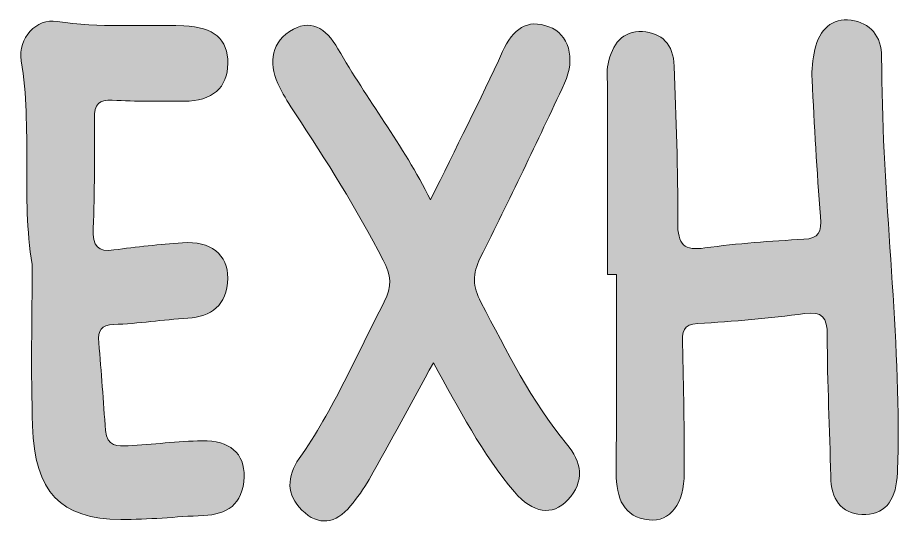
# Model space of a CAD drawing. Extents: x 556 to 1444, y -1436 to -564.
# Drawn here: x 1015.7 to 1236, y -1137.9 to -1010.5 of the extents above; entities that cross this region are included whole.
import ezdxf

# ---------------------------------------------------------------- set-up
doc = ezdxf.new("R2010")
doc.units = 0
doc.header["$MEASUREMENT"] = 0
doc.layers.add('katman 1', color=7, linetype='Continuous')

# ---------------------------------------------------------------- blocks, each defined once
blk = doc.blocks.new('block 3')
at = {"layer": 'katman 1', "true_color": 0xffffff}
h = blk.add_hatch(color=7, dxfattribs=at)
h.dxf.hatch_style = 2
edge = h.paths.add_edge_path()
edge.add_spline(control_points=[(1019.33, -1072.3), (1016.56, -1055.34), (1019.39, -1038.3), (1016.63, -1021.31), (1015.7, -1015.61), (1020.43, -1010.64), (1025.59, -1011.5), (1036.14, -1013.25), (1046.73, -1012.17), (1057.28, -1012.6), (1064.8, -1012.9), (1068.33, -1015.91), (1068.29, -1022.01), (1068.23, -1028.08), (1064.46, -1031.42), (1057.31, -1031.46), (1051.32, -1031.49), (1045.33, -1031.52), (1039.37, -1031.2), (1036.09, -1031.02), (1034.87, -1032.13), (1034.9, -1035.85), (1035, -1045.01), (1034.96, -1054.16), (1034.61, -1063.31), (1034.44, -1067.77), (1035.85, -1069.22), (1039.77, -1068.69), (1045.47, -1067.91), (1051.21, -1067.28), (1056.95, -1066.87), (1063.88, -1066.36), (1068.39, -1069.83), (1068.25, -1075.77), (1068.08, -1082.65), (1064.15, -1085.38), (1058.27, -1085.76), (1052.08, -1086.16), (1045.91, -1087.11), (1039.73, -1087.34), (1036.59, -1087.45), (1035.73, -1088.73), (1036.01, -1091.9), (1036.63, -1099.22), (1037.14, -1106.56), (1037.69, -1113.89), (1038.01, -1117.96), (1040.82, -1117.79), (1043.32, -1117.67), (1049.52, -1117.35), (1055.7, -1116.59), (1061.9, -1116.43), (1068.69, -1116.26), (1072.53, -1119.64), (1072.36, -1125.45), (1072.13, -1132.55), (1067.94, -1134.88), (1062.19, -1135.13), (1055.3, -1135.44), (1048.4, -1136.2), (1041.51, -1136.14), (1026.38, -1136), (1019.95, -1129.32), (1019.44, -1112.72), (1018.98, -1099.25), (1019.33, -1085.76), (1019.33, -1072.3)], knot_values=[0, 0, 0, 0, 1, 1, 1, 2, 2, 2, 3, 3, 3, 4, 4, 4, 5, 5, 5, 6, 6, 6, 7, 7, 7, 8, 8, 8, 9, 9, 9, 10, 10, 10, 11, 11, 11, 12, 12, 12, 13, 13, 13, 14, 14, 14, 15, 15, 15, 16, 16, 16, 17, 17, 17, 18, 18, 18, 19, 19, 19, 20, 20, 20, 21, 21, 21, 22, 22, 22, 22], degree=3, periodic=1)
at = {"layer": 'katman 1', "true_color": 0x010101}
h = blk.add_hatch(color=18, dxfattribs=at)
h.dxf.hatch_style = 2
edge = h.paths.add_edge_path()
edge.add_spline(control_points=[(1118.99, -1056.17), (1125.37, -1043.1), (1131.44, -1031.2), (1137, -1019.05), (1139.62, -1013.35), (1143.12, -1010.79), (1148.61, -1012.81), (1153.54, -1014.63), (1155.38, -1020.68), (1152.52, -1026.91), (1145.72, -1041.61), (1138.65, -1056.17), (1131.44, -1070.63), (1129.45, -1074.64), (1129.48, -1077.8), (1131.59, -1081.77), (1138.12, -1094.05), (1144.21, -1106.62), (1153.03, -1117.21), (1156.8, -1121.72), (1157.74, -1126.55), (1153.27, -1131.29), (1149.46, -1135.33), (1144.61, -1134.64), (1140, -1129.24), (1131.9, -1119.73), (1126.1, -1108.39), (1119.7, -1096.94), (1114.22, -1106.91), (1108.99, -1116.57), (1103.63, -1126.12), (1102.3, -1128.48), (1100.65, -1130.65), (1098.97, -1132.73), (1095.27, -1137.25), (1090.97, -1137.87), (1086.82, -1133.8), (1082.94, -1129.99), (1082.96, -1125.38), (1086.13, -1120.88), (1094.67, -1108.76), (1100.53, -1094.89), (1107.43, -1081.68), (1109.42, -1077.86), (1109.12, -1074.93), (1107.18, -1071.23), (1100.47, -1058.43), (1092.99, -1046.25), (1085.02, -1034.4), (1083.66, -1032.36), (1082.4, -1030.22), (1081.28, -1028.01), (1078.58, -1022.63), (1078.69, -1017.43), (1083.72, -1014.02), (1088.87, -1010.53), (1092.83, -1013.1), (1095.84, -1018.35), (1103.07, -1030.93), (1112.01, -1042.24), (1118.99, -1056.17)], knot_values=[0, 0, 0, 0, 1, 1, 1, 2, 2, 2, 3, 3, 3, 4, 4, 4, 5, 5, 5, 6, 6, 6, 7, 7, 7, 8, 8, 8, 9, 9, 9, 10, 10, 10, 11, 11, 11, 12, 12, 12, 13, 13, 13, 14, 14, 14, 15, 15, 15, 16, 16, 16, 17, 17, 17, 18, 18, 18, 19, 19, 19, 20, 20, 20, 20], degree=3, periodic=1)
h = blk.add_hatch(color=18, dxfattribs=at)
h.dxf.hatch_style = 2
edge = h.paths.add_edge_path()
edge.add_spline(control_points=[(1163.25, -1074.8), (1163.25, -1059.27), (1163.25, -1043.75), (1163.25, -1028.22), (1163.25, -1026.19), (1163.01, -1024.08), (1163.41, -1022.14), (1164.44, -1017.21), (1167, -1013.76), (1172, -1014.05), (1176.77, -1014.32), (1179.77, -1017.15), (1179.95, -1022.66), (1180.36, -1035.64), (1180.94, -1048.62), (1180.82, -1061.58), (1180.76, -1067.57), (1182.56, -1068.86), (1187.58, -1068.18), (1195.8, -1067.07), (1204.08, -1066.44), (1212.37, -1066.01), (1216.13, -1065.81), (1216.85, -1064.24), (1216.53, -1060.34), (1215.61, -1048.94), (1215.01, -1037.52), (1214.43, -1026.08), (1214.31, -1023.59), (1214.55, -1020.96), (1215.12, -1018.54), (1216.3, -1013.48), (1219.4, -1010.56), (1224.21, -1011.19), (1228.9, -1011.8), (1231.83, -1015.12), (1231.83, -1020.41), (1231.82, -1052.24), (1236.02, -1083.85), (1235.97, -1115.68), (1235.97, -1118.99), (1235.92, -1122.3), (1235.69, -1125.6), (1235.26, -1131.57), (1232.41, -1135.19), (1226.84, -1134.9), (1221.61, -1134.62), (1219.22, -1131.03), (1219.09, -1125.3), (1218.84, -1113.59), (1218.23, -1101.89), (1218.23, -1090.18), (1218.23, -1085.4), (1216.95, -1084.05), (1212.66, -1084.6), (1203.75, -1085.75), (1194.79, -1086.61), (1185.83, -1087.08), (1182.11, -1087.28), (1181.93, -1089.17), (1182.01, -1092.37), (1182.29, -1103.06), (1182.49, -1113.74), (1182.47, -1124.44), (1182.45, -1132.18), (1178.99, -1136.78), (1173.64, -1136.25), (1167.31, -1135.6), (1165.41, -1130.83), (1165.44, -1124.44), (1165.51, -1107.9), (1165.47, -1091.36), (1165.47, -1074.82), (1164.73, -1074.8), (1164, -1074.8), (1163.25, -1074.8)], knot_values=[0, 0, 0, 0, 1, 1, 1, 2, 2, 2, 3, 3, 3, 4, 4, 4, 5, 5, 5, 6, 6, 6, 7, 7, 7, 8, 8, 8, 9, 9, 9, 10, 10, 10, 11, 11, 11, 12, 12, 12, 13, 13, 13, 14, 14, 14, 15, 15, 15, 16, 16, 16, 17, 17, 17, 18, 18, 18, 19, 19, 19, 20, 20, 20, 21, 21, 21, 22, 22, 22, 23, 23, 23, 24, 24, 24, 25, 25, 25, 25], degree=3, periodic=1)
at = {"layer": 'katman 1', "lineweight": 0}
for points, knots in [([(1019.33, -1072.3), (1016.56, -1055.34), (1019.39, -1038.3), (1016.63, -1021.31), (1015.7, -1015.61), (1020.43, -1010.64), (1025.59, -1011.5), (1036.14, -1013.25), (1046.73, -1012.17), (1057.28, -1012.6), (1064.8, -1012.9), (1068.33, -1015.91), (1068.29, -1022.01), (1068.23, -1028.08), (1064.46, -1031.42), (1057.31, -1031.46), (1051.32, -1031.49), (1045.33, -1031.52), (1039.37, -1031.2), (1036.09, -1031.02), (1034.87, -1032.13), (1034.9, -1035.85), (1035, -1045.01), (1034.96, -1054.16), (1034.61, -1063.31), (1034.44, -1067.77), (1035.85, -1069.22), (1039.77, -1068.69), (1045.47, -1067.91), (1051.21, -1067.28), (1056.95, -1066.87), (1063.88, -1066.36), (1068.39, -1069.83), (1068.25, -1075.77), (1068.08, -1082.65), (1064.15, -1085.38), (1058.27, -1085.76), (1052.08, -1086.16), (1045.91, -1087.11), (1039.73, -1087.34), (1036.59, -1087.45), (1035.73, -1088.73), (1036.01, -1091.9), (1036.63, -1099.22), (1037.14, -1106.56), (1037.69, -1113.89), (1038.01, -1117.96), (1040.82, -1117.79), (1043.32, -1117.67), (1049.52, -1117.35), (1055.7, -1116.59), (1061.9, -1116.43), (1068.69, -1116.26), (1072.53, -1119.64), (1072.36, -1125.45), (1072.13, -1132.55), (1067.94, -1134.88), (1062.19, -1135.13), (1055.3, -1135.44), (1048.4, -1136.2), (1041.51, -1136.14), (1026.38, -1136), (1019.95, -1129.32), (1019.44, -1112.72), (1018.98, -1099.25), (1019.33, -1085.76), (1019.33, -1072.3)], [0, 0, 0, 0, 1, 1, 1, 2, 2, 2, 3, 3, 3, 4, 4, 4, 5, 5, 5, 6, 6, 6, 7, 7, 7, 8, 8, 8, 9, 9, 9, 10, 10, 10, 11, 11, 11, 12, 12, 12, 13, 13, 13, 14, 14, 14, 15, 15, 15, 16, 16, 16, 17, 17, 17, 18, 18, 18, 19, 19, 19, 20, 20, 20, 21, 21, 21, 22, 22, 22, 22]), ([(1118.99, -1056.17), (1125.37, -1043.1), (1131.44, -1031.2), (1137, -1019.05), (1139.62, -1013.35), (1143.12, -1010.79), (1148.61, -1012.81), (1153.54, -1014.63), (1155.38, -1020.68), (1152.52, -1026.91), (1145.72, -1041.61), (1138.65, -1056.17), (1131.44, -1070.63), (1129.45, -1074.64), (1129.48, -1077.8), (1131.59, -1081.77), (1138.12, -1094.05), (1144.21, -1106.62), (1153.03, -1117.21), (1156.8, -1121.72), (1157.74, -1126.55), (1153.27, -1131.29), (1149.46, -1135.33), (1144.61, -1134.64), (1140, -1129.24), (1131.9, -1119.73), (1126.1, -1108.39), (1119.7, -1096.94), (1114.22, -1106.91), (1108.99, -1116.57), (1103.63, -1126.12), (1102.3, -1128.48), (1100.65, -1130.65), (1098.97, -1132.73), (1095.27, -1137.25), (1090.97, -1137.87), (1086.82, -1133.8), (1082.94, -1129.99), (1082.96, -1125.38), (1086.13, -1120.88), (1094.67, -1108.76), (1100.53, -1094.89), (1107.43, -1081.68), (1109.42, -1077.86), (1109.12, -1074.93), (1107.18, -1071.23), (1100.47, -1058.43), (1092.99, -1046.25), (1085.02, -1034.4), (1083.66, -1032.36), (1082.4, -1030.22), (1081.28, -1028.01), (1078.58, -1022.63), (1078.69, -1017.43), (1083.72, -1014.02), (1088.87, -1010.53), (1092.83, -1013.1), (1095.84, -1018.35), (1103.07, -1030.93), (1112.01, -1042.24), (1118.99, -1056.17)], [0, 0, 0, 0, 1, 1, 1, 2, 2, 2, 3, 3, 3, 4, 4, 4, 5, 5, 5, 6, 6, 6, 7, 7, 7, 8, 8, 8, 9, 9, 9, 10, 10, 10, 11, 11, 11, 12, 12, 12, 13, 13, 13, 14, 14, 14, 15, 15, 15, 16, 16, 16, 17, 17, 17, 18, 18, 18, 19, 19, 19, 20, 20, 20, 20]), ([(1163.25, -1074.8), (1163.25, -1059.27), (1163.25, -1043.75), (1163.25, -1028.22), (1163.25, -1026.19), (1163.01, -1024.08), (1163.41, -1022.14), (1164.44, -1017.21), (1167, -1013.76), (1172, -1014.05), (1176.77, -1014.32), (1179.77, -1017.15), (1179.95, -1022.66), (1180.36, -1035.64), (1180.94, -1048.62), (1180.82, -1061.58), (1180.76, -1067.57), (1182.56, -1068.86), (1187.58, -1068.18), (1195.8, -1067.07), (1204.08, -1066.44), (1212.37, -1066.01), (1216.13, -1065.81), (1216.85, -1064.24), (1216.53, -1060.34), (1215.61, -1048.94), (1215.01, -1037.52), (1214.43, -1026.08), (1214.31, -1023.59), (1214.55, -1020.96), (1215.12, -1018.54), (1216.3, -1013.48), (1219.4, -1010.56), (1224.21, -1011.19), (1228.9, -1011.8), (1231.83, -1015.12), (1231.83, -1020.41), (1231.82, -1052.24), (1236.02, -1083.85), (1235.97, -1115.68), (1235.97, -1118.99), (1235.92, -1122.3), (1235.69, -1125.6), (1235.26, -1131.57), (1232.41, -1135.19), (1226.84, -1134.9), (1221.61, -1134.62), (1219.22, -1131.03), (1219.09, -1125.3), (1218.84, -1113.59), (1218.23, -1101.89), (1218.23, -1090.18), (1218.23, -1085.4), (1216.95, -1084.05), (1212.66, -1084.6), (1203.75, -1085.75), (1194.79, -1086.61), (1185.83, -1087.08), (1182.11, -1087.28), (1181.93, -1089.17), (1182.01, -1092.37), (1182.29, -1103.06), (1182.49, -1113.74), (1182.47, -1124.44), (1182.45, -1132.18), (1178.99, -1136.78), (1173.64, -1136.25), (1167.31, -1135.6), (1165.41, -1130.83), (1165.44, -1124.44), (1165.51, -1107.9), (1165.47, -1091.36), (1165.47, -1074.82), (1164.73, -1074.8), (1164, -1074.8), (1163.25, -1074.8)], [0, 0, 0, 0, 1, 1, 1, 2, 2, 2, 3, 3, 3, 4, 4, 4, 5, 5, 5, 6, 6, 6, 7, 7, 7, 8, 8, 8, 9, 9, 9, 10, 10, 10, 11, 11, 11, 12, 12, 12, 13, 13, 13, 14, 14, 14, 15, 15, 15, 16, 16, 16, 17, 17, 17, 18, 18, 18, 19, 19, 19, 20, 20, 20, 21, 21, 21, 22, 22, 22, 23, 23, 23, 24, 24, 24, 25, 25, 25, 25])]:
    blk.add_open_spline(points, degree=3, knots=knots, dxfattribs=at)
blk = doc.blocks.new('block 2')
at = {"layer": 'katman 1'}
blk.add_blockref('block 3', (0, 0), dxfattribs=at)

msp = doc.modelspace()

# ---------------------------------------------------------------- block references
at = {"layer": 'katman 1'}
msp.add_blockref('block 2', (0, 0), dxfattribs=at)

doc.saveas('drawing.dxf')
